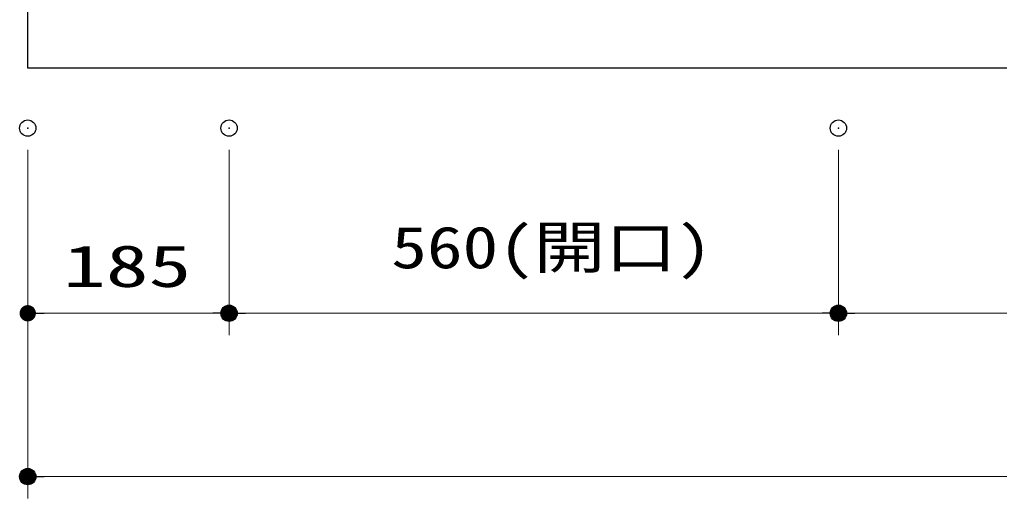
# Model space of a CAD drawing. Units: millimetres, scale not verified. Extents: x -9797 to 9797, y -4555 to 4555.
# Drawn here: x -8016 to -7116, y 590 to 1030 of the extents above; entities that cross this region are included whole.
import ezdxf
from ezdxf.enums import TextEntityAlignment as Align

# ---------------------------------------------------------------- set-up
doc = ezdxf.new("R2010")
doc.units = ezdxf.units.MM
doc.header["$LTSCALE"] = 30
doc.header["$PDMODE"] = 32
doc.header["$PDSIZE"] = 15
for name, color, linetype, lineweight in [('0-0_0', 7, 'Continuous', 25), ('0-2_寸法ﾚｲﾔｰ', 30, 'Continuous', 13), ('0-3_DEFPOINTS', 7, 'Continuous', 25)]:
    doc.layers.add(name, color=color, linetype=linetype, lineweight=lineweight)
doc.styles.add('ＭＳ ゴシック', font='')
doc.styles.get('ＭＳ ゴシック').set_extended_font_data('MS Gothic')

# ---------------------------------------------------------------- blocks, each defined once
blk = doc.blocks.new('_DOT')
at = {"layer": '0-0_0', "color": 30}
blk.add_line((-15, 0), (-30, 0), dxfattribs=at)
for points in [[(0, 0), (-15, 0), (-14.88, 1.88)], [(0, 0), (-14.88, -1.88), (-15, 0)], [(0, 0), (-14.88, 1.88), (-14.53, 3.73)], [(0, 0), (-14.53, -3.73), (-14.88, -1.88)], [(0, 0), (-14.53, 3.73), (-13.95, 5.52)], [(0, 0), (-13.95, -5.52), (-14.53, -3.73)], [(0, 0), (-13.95, 5.52), (-13.14, 7.23)], [(0, 0), (-13.14, -7.23), (-13.95, -5.52)], [(0, 0), (-13.14, 7.23), (-12.14, 8.82)], [(0, 0), (-12.14, -8.82), (-13.14, -7.23)], [(0, 0), (-12.14, 8.82), (-10.93, 10.27)], [(0, 0), (-10.93, -10.27), (-12.14, -8.82)], [(0, 0), (-10.93, 10.27), (-9.56, 11.56)], [(0, 0), (-9.56, -11.56), (-10.93, -10.27)], [(0, 0), (-9.56, 11.56), (-8.04, 12.66)], [(0, 0), (-8.04, -12.66), (-9.56, -11.56)], [(0, 0), (-8.04, 12.66), (-6.39, 13.57)], [(0, 0), (-6.39, -13.57), (-8.04, -12.66)], [(0, 0), (-6.39, 13.57), (-4.64, 14.27)], [(0, 0), (-4.64, -14.27), (-6.39, -13.57)], [(0, 0), (-4.64, 14.27), (-2.81, 14.73)], [(0, 0), (-2.81, -14.73), (-4.64, -14.27)], [(0, 0), (-2.81, 14.73), (-0.94, 14.97)], [(0, 0), (-0.94, -14.97), (-2.81, -14.73)], [(0, 0), (-0.94, 14.97), (0.94, 14.97)], [(0, 0), (0.94, -14.97), (-0.94, -14.97)], [(0, 0), (0.94, 14.97), (2.81, 14.73)], [(0, 0), (2.81, 14.73), (4.64, 14.27)], [(0, 0), (4.64, 14.27), (6.39, 13.57)], [(0, 0), (6.39, 13.57), (8.04, 12.66)], [(0, 0), (8.04, 12.66), (9.56, 11.56)], [(0, 0), (9.56, 11.56), (10.93, 10.27)], [(0, 0), (10.93, 10.27), (12.14, 8.82)], [(0, 0), (12.14, 8.82), (13.14, 7.23)], [(0, 0), (13.14, 7.23), (13.95, 5.52)], [(0, 0), (13.95, 5.52), (14.53, 3.73)], [(0, 0), (14.53, 3.73), (14.88, 1.88)], [(0, 0), (14.88, 1.88), (15, 0)], [(0, 0), (2.81, -14.73), (0.94, -14.97)], [(0, 0), (4.64, -14.27), (2.81, -14.73)], [(0, 0), (6.39, -13.57), (4.64, -14.27)], [(0, 0), (8.04, -12.66), (6.39, -13.57)], [(0, 0), (9.56, -11.56), (8.04, -12.66)], [(0, 0), (10.93, -10.27), (9.56, -11.56)], [(0, 0), (12.14, -8.82), (10.93, -10.27)], [(0, 0), (13.14, -7.23), (12.14, -8.82)], [(0, 0), (13.95, -5.52), (13.14, -7.23)], [(0, 0), (14.53, -3.73), (13.95, -5.52)], [(0, 0), (14.88, -1.88), (14.53, -3.73)], [(0, 0), (15, 0), (14.88, -1.88)]]:
    blk.add_solid(points, dxfattribs=at)

msp = doc.modelspace()

# ---------------------------------------------------------------- linework, layer by layer
at = {"layer": '0-0_0'}
msp.add_lwpolyline([(-5608.51, 985), (-8008.51, 985), (-8008.51, 1885), (-5608.51, 1885)], close=True, dxfattribs=at)
at = {"layer": '0-2_寸法ﾚｲﾔｰ'}
for p, q in [((-8008.51, 910), (-8008.51, 590)), ((-8008.51, 910), (-8008.51, 740)), ((-7823.51, 910), (-7823.51, 740)), ((-7823.51, 910), (-7823.51, 740)), ((-7263.51, 910), (-7263.51, 740)), ((-7263.51, 910), (-7263.51, 740)), ((-7993.51, 760), (-7838.51, 760)), ((-7808.51, 760), (-7278.51, 760)), ((-6482.01, 760), (-7248.51, 760)), ((-5623.51, 610), (-7993.51, 610))]:
    msp.add_line(p, q, dxfattribs=at)
at = {"layer": '0-3_DEFPOINTS'}
for p in [(-8008.51, 930), (-7823.51, 930), (-7263.51, 930), (-7823.51, 760), (-7263.51, 760), (-8008.51, 610)]:
    msp.add_point(p, dxfattribs=at)

# ---------------------------------------------------------------- block references
at = {"layer": '0-2_寸法ﾚｲﾔｰ', "xscale": 0.5, "yscale": 0.5, "rotation": 180}
for p in [(-8008.51, 760), (-7823.51, 760), (-7263.51, 760), (-8008.51, 610)]:
    msp.add_blockref('_DOT', p, dxfattribs=at)
at = {"layer": '0-2_寸法ﾚｲﾔｰ', "xscale": 0.5, "yscale": 0.5}
for p in [(-7823.51, 760), (-7263.51, 760)]:
    msp.add_blockref('_DOT', p, dxfattribs=at)

# ---------------------------------------------------------------- texts
at = {"layer": '0-2_寸法ﾚｲﾔｰ', "style": 'ＭＳ ゴシック'}
for s, width, p in [('560(開口)', 1.25, (-7674.37, 789.74)), ('185', 1.5, (-7976.01, 772.6))]:
    msp.add_text(s, height=38.49, dxfattribs=dict(at, width=width)).set_placement(p, align=Align.BOTTOM_LEFT)

doc.saveas('drawing.dxf')
